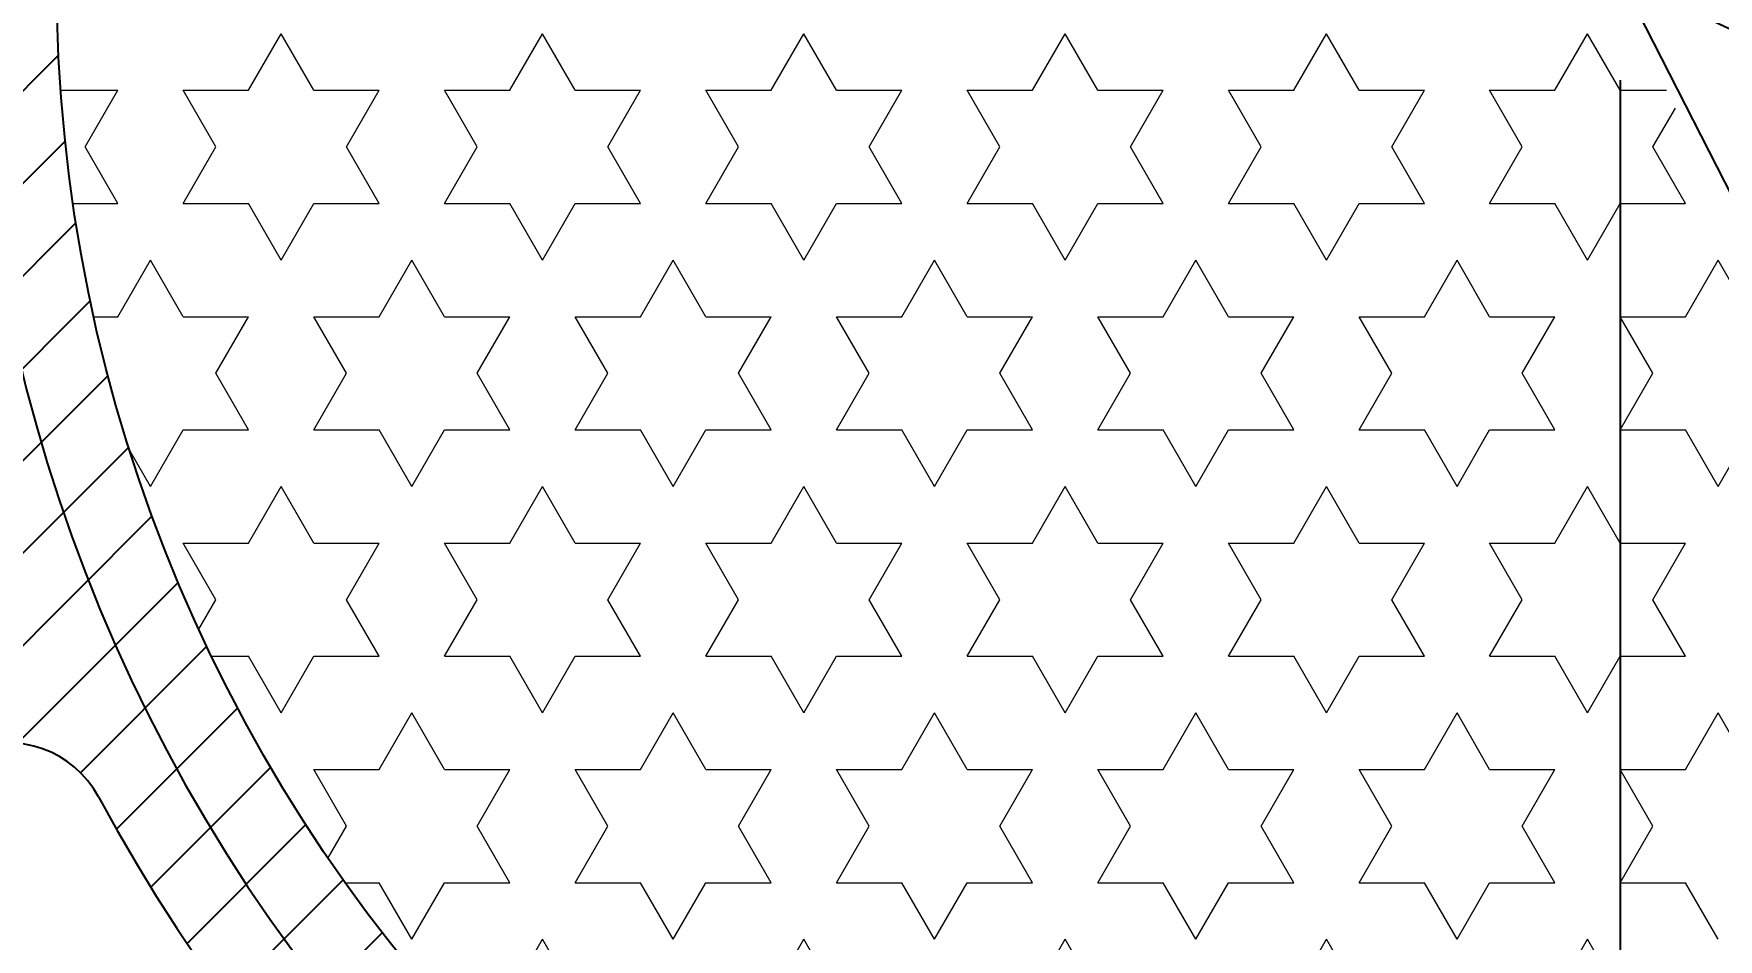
# Model space of a CAD drawing. Header units: millimetres. Extents: x 0 to 841, y 0 to 594.
# Drawn here: x 556.7 to 638.6, y 339.9 to 383.8 of the extents above; entities that cross this region are included whole.
import ezdxf

# ---------------------------------------------------------------- set-up
doc = ezdxf.new("R2010")
doc.units = ezdxf.units.MM
doc.layers.add('10', color=7, linetype='Continuous')
doc.styles.add('SLDTEXTSTYLE0', font='TXT', dxfattribs={"width": 0.7})
doc.dimstyles.new('SLDDIMSTYLE1', dxfattribs={"dimtxt": 3.5, "dimasz": 4.08, "dimexe": 0, "dimexo": 0.0625, "dimgap": 0.875, "dimtad": 2, "dimrnd": 1e-09, "dimzin": 12, "dimdsep": 46, "dimtxsty": 'SLDTEXTSTYLE0', "dimblk1": 'NONE', "dimsah": 1, "dimcen": 0, "dimadec": 0, "dimazin": 3, "dimtfac": 1, "dimtmove": 0, "dimatfit": 3, "dimldrblk": 'NONE', "dimfxl": 1, "dimfrac": 2, "dimtolj": 1, "dimtzin": 12, "dimarcsym": 0})
doc.dimstyles.new('SLDDIMSTYLE7', dxfattribs={"dimtxt": 3.5, "dimasz": 4.08, "dimexe": 0, "dimexo": 0.0625, "dimgap": 0.875, "dimtad": 2, "dimrnd": 1e-09, "dimzin": 12, "dimdsep": 46, "dimtxsty": 'SLDTEXTSTYLE0', "dimsah": 1, "dimcen": 0, "dimadec": 0, "dimazin": 3, "dimtfac": 1, "dimtmove": 0, "dimatfit": 3, "dimfxl": 1, "dimfrac": 2, "dimtolj": 1, "dimtzin": 12, "dimarcsym": 0})

# ---------------------------------------------------------------- blocks, each defined once
blk = doc.blocks.new('SW_HATCH_5')
at = {"color": 0, "linetype": 'Continuous', "lineweight": 18}
for p, q in [((-92.0750000119, -76.9896584074), (-90.48750001190001, -74.2400277504)), ((-88.900000013, -76.9896584084), (-90.48750001299999, -74.2400277514)), ((-79.3750000095, -76.9896584088), (-77.7875000095, -74.2400277517)), ((-76.2000000107, -76.989658407), (-77.7875000107, -74.24002775)), ((-66.6750000071, -76.9896584101), (-65.0875000071, -74.24002775310001)), ((-63.5000000083, -76.98965840560001), (-65.0875000083, -74.2400277486)), ((-53.9750000047, -76.9896584115), (-52.3875000047, -74.2400277545)), ((-50.8000000059, -76.9896584043), (-52.3875000059, -74.24002774729999)), ((-41.2750000024, -76.9896584129), (-39.6875000024, -74.2400277558)), ((-38.1000000036, -76.9896584029), (-39.6875000036, -74.24002774590001)), ((-28.575, -76.9896584142), (-26.9875, -74.2400277572)), ((-25.4000000012, -76.9896584015), (-26.9875000012, -74.2400277445)), ((-101.2007791846, -76.9896584156), (-98.425, -76.9896584156)), ((-100.012500013, -79.7392890637), (-98.42500001299999, -76.9896584067)), ((-95.25, -76.9896584156), (-92.075, -76.9896584156)), ((-93.6625000142, -79.7392890661), (-95.2500000142, -76.9896584091)), ((-88.9, -76.9896584156), (-85.725, -76.9896584156)), ((-87.31250001069999, -79.7392890651), (-85.7250000107, -76.9896584081)), ((-82.55, -76.9896584156), (-79.375, -76.9896584156)), ((-80.96250001189999, -79.7392890647), (-82.5500000119, -76.9896584077)), ((-76.2, -76.9896584156), (-73.025, -76.9896584156)), ((-74.6125000083, -79.73928906649999), (-73.0250000083, -76.9896584094)), ((-69.85, -76.9896584156), (-66.675, -76.9896584156)), ((-68.2625000095, -79.73928906329999), (-69.8500000095, -76.9896584063)), ((-63.5, -76.9896584156), (-60.325, -76.9896584156)), ((-61.9125000059, -79.7392890678), (-60.3250000059, -76.9896584108)), ((-57.15, -76.9896584156), (-53.975, -76.9896584156)), ((-55.5625000071, -79.739289062), (-57.1500000071, -76.989658405)), ((-50.8, -76.9896584156), (-47.625, -76.9896584156)), ((-49.2125000036, -79.7392890692), (-47.62500000359999, -76.9896584122)), ((-44.45, -76.9896584156), (-41.275, -76.9896584156)), ((-42.8625000047, -79.7392890606), (-44.4500000047, -76.9896584036)), ((-38.1, -76.9896584156), (-34.925, -76.9896584156)), ((-36.5125000012, -79.73928907060001), (-34.9250000012, -76.98965841350001)), ((-31.75, -76.9896584156), (-28.575, -76.9896584156)), ((-30.1625000024, -79.7392890592), (-31.7500000024, -76.9896584022)), ((-25.4, -76.9896584156), (-23.1611542702, -76.9896584156)), ((-23.8124999988, -79.73928907189999), (-22.7224608081, -77.8512858114)), ((-98.42500001540002, -82.4889197238), (-100.0125000154, -79.7392890668)), ((-95.2500000119, -82.48891972140001), (-93.66250001190001, -79.7392890644)), ((-85.725000013, -82.4889197224), (-87.31250001299999, -79.7392890654)), ((-82.5500000095, -82.48891972279999), (-80.9625000095, -79.7392890658)), ((-73.0250000107, -82.488919721), (-74.6125000107, -79.73928906399999)), ((-69.85000000710001, -82.4889197242), (-68.2625000071, -79.7392890671)), ((-60.3250000083, -82.48891971970001), (-61.9125000083, -79.73928906270001)), ((-57.1500000047, -82.4889197255), (-55.56250000470001, -79.7392890685)), ((-47.6250000059, -82.4889197183), (-49.2125000059, -79.7392890613)), ((-44.4500000024, -82.4889197269), (-42.8625000024, -79.7392890699)), ((-34.9250000036, -82.4889197169), (-36.5125000036, -79.7392890599)), ((-31.75, -82.4889197283), (-30.1625, -79.7392890712)), ((-22.2250000012, -82.4889197156), (-23.8125000012, -79.7392890585)), ((-100.5999501326, -82.48891973100001), (-98.425, -82.48891973100001)), ((-95.25, -82.48891973100001), (-92.075, -82.48891973100001)), ((-90.4875000142, -85.23855038010001), (-92.0750000142, -82.48891972310001)), ((-90.4875000107, -85.2385503791), (-88.9000000107, -82.48891972210001)), ((-88.9, -82.48891973100001), (-85.725, -82.48891973100001)), ((-82.55, -82.48891973100001), (-79.375, -82.48891973100001)), ((-77.7875000119, -85.2385503787), (-79.3750000119, -82.4889197217)), ((-77.7875000083, -85.2385503805), (-76.2000000083, -82.4889197235)), ((-76.2, -82.48891973100001), (-73.025, -82.48891973100001)), ((-69.85, -82.48891973100001), (-66.675, -82.48891973100001)), ((-65.0875000095, -85.2385503774), (-66.6750000095, -82.4889197204)), ((-65.0875000059, -85.2385503819), (-63.5000000059, -82.4889197248)), ((-63.5, -82.48891973100001), (-60.325, -82.48891973100001)), ((-57.15, -82.48891973100001), (-53.975, -82.48891973100001)), ((-52.3875000071, -85.238550376), (-53.9750000071, -82.488919719)), ((-52.3875000036, -85.23855038319999), (-50.8000000036, -82.4889197262)), ((-50.8, -82.48891973100001), (-47.625, -82.48891973100001)), ((-44.45, -82.48891973100001), (-41.275, -82.48891973100001)), ((-39.6875000047, -85.2385503746), (-41.2750000047, -82.4889197176)), ((-39.6875000012, -85.2385503846), (-38.1000000012, -82.4889197276)), ((-38.1, -82.48891973100001), (-34.925, -82.48891973100001)), ((-31.75, -82.48891973100001), (-28.575, -82.48891973100001)), ((-26.9875000024, -85.2385503733), (-28.5750000024, -82.4889197162)), ((-26.9874999988, -85.238550386), (-25.3999999988, -82.4889197289)), ((-25.4, -82.48891973100001), (-22.225, -82.48891973100001)), ((-98.42500001190001, -87.9881810354), (-96.8375000119, -85.2385503784)), ((-95.2500000154, -87.9881810378), (-96.83750001540001, -85.23855038079999)), ((-85.7250000095, -87.9881810368), (-84.1375000095, -85.23855037979999)), ((-82.550000013, -87.9881810364), (-84.13750001300001, -85.2385503794)), ((-73.0250000071, -87.9881810382), (-71.4375000071, -85.2385503812)), ((-69.8500000107, -87.9881810351), (-71.43750001069999, -85.2385503781)), ((-60.3250000047, -87.9881810396), (-58.7375000047, -85.2385503825)), ((-57.1500000083, -87.9881810337), (-58.7375000083, -85.2385503767)), ((-47.6250000024, -87.9881810409), (-46.03750000239999, -85.2385503839)), ((-44.4500000059, -87.98818103229999), (-46.0375000059, -85.2385503753)), ((-34.925, -87.9881810423), (-33.3375, -85.2385503853)), ((-31.7500000036, -87.98818103100001), (-33.3375000036, -85.2385503739)), ((-22.2249999976, -87.98818104370001), (-20.6374999976, -85.2385503866)), ((-19.0500000012, -87.98818102959999), (-20.6375000012, -85.2385503726)), ((-99.5877558959, -87.98818104639999), (-98.425, -87.98818104639999)), ((-95.25, -87.98818104639999), (-92.075, -87.98818104639999)), ((-93.6625000107, -90.7378116931), (-92.0750000107, -87.9881810361)), ((-88.9, -87.98818104639999), (-85.725, -87.98818104639999)), ((-87.3125000142, -90.7378116941), (-88.9000000142, -87.98818103709999)), ((-82.55, -87.98818104639999), (-79.375, -87.98818104639999)), ((-80.9625000083, -90.73781169450001), (-79.3750000083, -87.9881810375)), ((-76.2, -87.98818104639999), (-73.025, -87.98818104639999)), ((-74.6125000119, -90.73781169280001), (-76.2000000119, -87.9881810358)), ((-69.85, -87.98818104639999), (-66.675, -87.98818104639999)), ((-68.2625000059, -90.7378116959), (-66.6750000059, -87.9881810389)), ((-63.5, -87.98818104639999), (-60.325, -87.98818104639999)), ((-61.9125000095, -90.7378116914), (-63.5000000095, -87.9881810344)), ((-57.15, -87.98818104639999), (-53.975, -87.98818104639999)), ((-55.56250000359999, -90.73781169729999), (-53.97500000359999, -87.9881810402)), ((-50.8, -87.98818104639999), (-47.625, -87.98818104639999)), ((-49.2125000071, -90.73781169), (-50.8000000071, -87.98818103299999)), ((-44.45, -87.98818104639999), (-41.275, -87.98818104639999)), ((-42.8625000012, -90.73781169860001), (-41.2750000012, -87.9881810416)), ((-38.1, -87.98818104639999), (-34.925, -87.98818104639999)), ((-36.51250000469999, -90.7378116887), (-38.1000000047, -87.98818103159999)), ((-31.75, -87.98818104639999), (-28.575, -87.98818104639999)), ((-30.1624999988, -90.73781170000001), (-28.5749999988, -87.988181043)), ((-25.4, -87.98818104639999), (-22.225, -87.98818104639999)), ((-23.8125000024, -90.7378116873), (-25.4000000024, -87.98818103030001)), ((-92.07500001540001, -93.4874423518), (-93.66250001540001, -90.7378116948)), ((-88.9000000095, -93.4874423508), (-87.31250000950001, -90.7378116938)), ((-79.375000013, -93.48744235049999), (-80.962500013, -90.7378116935)), ((-76.2000000071, -93.48744235219999), (-74.6125000071, -90.73781169520001)), ((-66.6750000107, -93.4874423491), (-68.2625000107, -90.7378116921)), ((-63.50000000470001, -93.4874423536), (-61.9125000047, -90.7378116966)), ((-53.9750000083, -93.48744234770001), (-55.5625000083, -90.7378116907)), ((-50.8000000024, -93.487442355), (-49.2125000024, -90.73781169790001)), ((-41.2750000059, -93.48744234639999), (-42.8625000059, -90.7378116893)), ((-38.1, -93.4874423563), (-36.5125, -90.7378116993)), ((-28.5750000036, -93.487442345), (-30.1625000036, -90.737811688)), ((-25.3999999976, -93.4874423577), (-23.8124999976, -90.7378117007)), ((-96.8375000107, -96.2370730072), (-95.25000001069999, -93.4874423502)), ((-95.25, -93.4874423618), (-92.075, -93.4874423618)), ((-88.9, -93.4874423618), (-85.725, -93.4874423618)), ((-84.1375000142, -96.2370730082), (-85.7250000142, -93.4874423512)), ((-84.1375000083, -96.2370730085), (-82.5500000083, -93.4874423515)), ((-82.55, -93.4874423618), (-79.375, -93.4874423618)), ((-76.2, -93.4874423618), (-73.025, -93.4874423618)), ((-71.4375000119, -96.2370730068), (-73.02500001189999, -93.48744234979999)), ((-71.4375000059, -96.2370730099), (-69.8500000059, -93.4874423529)), ((-69.85, -93.4874423618), (-66.675, -93.4874423618)), ((-63.5, -93.4874423618), (-60.325, -93.4874423618)), ((-58.7375000095, -96.2370730054), (-60.32500000949999, -93.4874423484)), ((-58.7375000036, -96.2370730113), (-57.1500000036, -93.4874423543)), ((-57.15, -93.4874423618), (-53.975, -93.4874423618)), ((-50.8, -93.4874423618), (-47.625, -93.4874423618)), ((-46.0375000071, -96.2370730041), (-47.6250000071, -93.48744234700001)), ((-46.0375000012, -96.23707301270001), (-44.4500000012, -93.4874423556)), ((-44.45, -93.4874423618), (-41.275, -93.4874423618)), ((-38.1, -93.4874423618), (-34.925, -93.4874423618)), ((-33.3375000047, -96.2370730027), (-34.9250000047, -93.4874423457)), ((-33.3374999988, -96.23707301399999), (-31.7499999988, -93.487442357)), ((-31.75, -93.4874423618), (-28.575, -93.4874423618)), ((-25.4, -93.4874423618), (-22.225, -93.4874423618)), ((-20.6375000024, -96.23707300129999), (-22.2250000024, -93.4874423443)), ((-20.6374999964, -96.23707301540001), (-19.0499999964, -93.4874423584)), ((-96.8375000166, -96.23707300950001), (-97.8242216976, -94.52802092510001)), ((-92.0750000095, -98.98670366489999), (-90.48750000950001, -96.23707300790001)), ((-88.90000001540001, -98.9867036659), (-90.48750001540002, -96.2370730089)), ((-79.3750000071, -98.98670366620001), (-77.78750000710001, -96.2370730092)), ((-76.20000001300001, -98.98670366450001), (-77.787500013, -96.2370730075)), ((-66.6750000047, -98.9867036676), (-65.0875000047, -96.2370730106)), ((-63.5000000107, -98.98670366309999), (-65.0875000107, -96.2370730061)), ((-53.97500000239999, -98.986703669), (-52.3875000024, -96.23707301200001)), ((-50.8000000083, -98.98670366180001), (-52.3875000083, -96.2370730047)), ((-41.275, -98.9867036704), (-39.6875, -96.2370730133)), ((-38.1000000059, -98.98670366040001), (-39.6875000059, -96.2370730034)), ((-28.5749999976, -98.9867036717), (-26.9874999976, -96.23707301469999)), ((-25.4000000036, -98.986703659), (-26.9875000036, -96.237073002)), ((-95.25, -98.9867036772), (-92.075, -98.9867036772)), ((-93.66250001659999, -101.7363343236), (-95.2500000166, -98.9867036666)), ((-88.9, -98.9867036772), (-85.725, -98.9867036772)), ((-87.3125000083, -101.7363343226), (-85.7250000083, -98.98670366559999)), ((-82.55, -98.9867036772), (-79.375, -98.9867036772)), ((-80.9625000142, -101.7363343222), (-82.5500000142, -98.98670366520001)), ((-76.2, -98.9867036772), (-73.025, -98.9867036772)), ((-74.6125000059, -101.7363343239), (-73.0250000059, -98.9867036669)), ((-69.85, -98.9867036772), (-66.675, -98.9867036772)), ((-68.2625000119, -101.7363343208), (-69.8500000119, -98.98670366379999)), ((-63.5, -98.9867036772), (-60.325, -98.9867036772)), ((-61.91250000359999, -101.7363343253), (-60.3250000036, -98.9867036683)), ((-57.15, -98.9867036772), (-53.975, -98.9867036772)), ((-55.5625000095, -101.7363343195), (-57.1500000095, -98.9867036624)), ((-50.8, -98.9867036772), (-47.625, -98.9867036772)), ((-49.2125000012, -101.7363343267), (-47.6250000012, -98.98670366969999)), ((-44.45, -98.9867036772), (-41.275, -98.9867036772)), ((-42.8625000071, -101.7363343181), (-44.4500000071, -98.98670366110001)), ((-38.1, -98.9867036772), (-34.925, -98.9867036772)), ((-36.5124999988, -101.7363343281), (-34.9249999988, -98.986703671)), ((-31.75, -98.9867036772), (-28.575, -98.9867036772)), ((-30.1625000047, -101.7363343167), (-31.7500000047, -98.9867036597)), ((-25.4, -98.9867036772), (-22.225, -98.9867036772)), ((-23.8124999964, -101.7363343294), (-22.2249999964, -98.9867036724)), ((-94.48596457020001, -103.1626167793), (-93.66250000950001, -101.7363343219)), ((-85.7250000154, -104.4859649799), (-87.3125000154, -101.7363343229)), ((-82.5500000071, -104.4859649803), (-80.9625000071, -101.7363343233)), ((-73.025000013, -104.4859649785), (-74.612500013, -101.7363343215)), ((-69.85000000470001, -104.4859649816), (-68.2625000047, -101.7363343246)), ((-60.32500001069999, -104.4859649772), (-61.91250001069999, -101.7363343201)), ((-57.1500000024, -104.485964983), (-55.5625000024, -101.736334326)), ((-47.6250000083, -104.4859649758), (-49.2125000083, -101.7363343188)), ((-44.45, -104.4859649844), (-42.8625, -101.7363343274)), ((-34.9250000059, -104.4859649744), (-36.5125000059, -101.7363343174)), ((-31.7499999976, -104.4859649858), (-30.1624999976, -101.7363343287)), ((-22.2250000036, -104.4859649731), (-23.8125000036, -101.736334316)), ((-93.8638043017, -104.4859649926), (-92.075, -104.4859649926)), ((-90.4875000166, -107.2355956376), (-92.0750000166, -104.4859649806)), ((-90.4875000083, -107.2355956366), (-88.9000000083, -104.4859649796)), ((-88.9, -104.4859649926), (-85.725, -104.4859649926)), ((-82.55, -104.4859649926), (-79.375, -104.4859649926)), ((-77.7875000142, -107.2355956362), (-79.3750000142, -104.4859649792)), ((-77.7875000059, -107.235595638), (-76.2000000059, -104.485964981)), ((-76.2, -104.4859649926), (-73.025, -104.4859649926)), ((-69.85, -104.4859649926), (-66.675, -104.4859649926)), ((-65.08750001189999, -107.2355956349), (-66.6750000119, -104.4859649778)), ((-65.0875000036, -107.2355956393), (-63.50000000359999, -104.4859649823)), ((-63.5, -104.4859649926), (-60.325, -104.4859649926)), ((-57.15, -104.4859649926), (-53.975, -104.4859649926)), ((-52.38750000949999, -107.2355956335), (-53.9750000095, -104.4859649765)), ((-52.3875000012, -107.2355956407), (-50.8000000012, -104.4859649837)), ((-50.8, -104.4859649926), (-47.625, -104.4859649926)), ((-44.45, -104.4859649926), (-41.275, -104.4859649926)), ((-39.6875000071, -107.2355956321), (-41.2750000071, -104.4859649751)), ((-39.6874999988, -107.2355956421), (-38.0999999988, -104.4859649851)), ((-38.1, -104.4859649926), (-34.925, -104.4859649926)), ((-31.75, -104.4859649926), (-28.575, -104.4859649926)), ((-26.9875000047, -107.2355956308), (-28.5750000047, -104.4859649737)), ((-26.9874999964, -107.2355956435), (-25.3999999964, -104.4859649864)), ((-25.4, -104.4859649926), (-22.225, -104.4859649926)), ((-85.72500000710001, -109.9852262943), (-84.1375000071, -107.2355956373)), ((-82.5500000154, -109.9852262939), (-84.1375000154, -107.2355956369)), ((-73.0250000047, -109.9852262957), (-71.4375000047, -107.2355956387)), ((-69.850000013, -109.9852262926), (-71.437500013, -107.2355956355)), ((-60.3250000024, -109.985226297), (-58.7375000024, -107.23559564)), ((-57.1500000107, -109.9852262912), (-58.7375000107, -107.2355956342)), ((-47.625, -109.9852262984), (-46.0375, -107.2355956414)), ((-44.4500000083, -109.9852262898), (-46.0375000083, -107.2355956328)), ((-34.9249999976, -109.9852262998), (-33.33749999760001, -107.2355956428)), ((-31.7500000059, -109.9852262885), (-33.3375000059, -107.2355956314)), ((-22.2249999953, -109.9852263012), (-20.6374999953, -107.2355956441)), ((-19.0500000036, -109.9852262871), (-20.6375000036, -107.2355956301)), ((-88.9, -109.985226308), (-85.725, -109.985226308)), ((-87.3125000166, -112.7348569516), (-88.9000000166, -109.9852262946)), ((-82.55, -109.985226308), (-79.375, -109.985226308)), ((-80.9625000059, -112.734856952), (-79.3750000059, -109.985226295)), ((-76.2, -109.985226308), (-73.025, -109.985226308)), ((-74.6125000142, -112.7348569503), (-76.2000000142, -109.9852262932)), ((-69.85, -109.985226308), (-66.675, -109.985226308)), ((-68.2625000036, -112.7348569534), (-66.67500000359999, -109.9852262964)), ((-63.5, -109.985226308), (-60.325, -109.985226308)), ((-61.91250001189999, -112.7348569489), (-63.5000000119, -109.9852262919)), ((-57.15, -109.985226308), (-53.975, -109.985226308)), ((-55.5625000012, -112.7348569547), (-53.9750000012, -109.9852262977)), ((-50.8, -109.985226308), (-47.625, -109.985226308)), ((-49.2125000095, -112.7348569475), (-50.8000000095, -109.9852262905)), ((-44.45, -109.985226308), (-41.275, -109.985226308)), ((-42.8624999988, -112.7348569561), (-41.2749999988, -109.9852262991)), ((-38.1, -109.985226308), (-34.925, -109.985226308)), ((-36.5125000071, -112.7348569462), (-38.1000000071, -109.9852262891)), ((-31.75, -109.985226308), (-28.575, -109.985226308)), ((-30.1624999964, -112.7348569575), (-28.5749999964, -109.9852263005)), ((-25.4, -109.985226308), (-22.225, -109.985226308)), ((-23.8125000047, -112.7348569448), (-25.4000000047, -109.9852262878)), ((-88.2069021579, -114.284006919), (-87.31250000709998, -112.7348569513)), ((-79.3750000154, -115.484487608), (-80.9625000154, -112.7348569509)), ((-76.2000000047, -115.4844876097), (-74.6125000047, -112.7348569527)), ((-66.675000013, -115.4844876066), (-68.26250001300001, -112.7348569496)), ((-63.5000000024, -115.4844876111), (-61.91250000239999, -112.7348569541)), ((-53.97500001069999, -115.4844876052), (-55.5625000107, -112.7348569482)), ((-50.8, -115.4844876124), (-49.2125, -112.7348569554)), ((-41.2750000083, -115.4844876039), (-42.8625000083, -112.7348569468)), ((-38.0999999976, -115.4844876138), (-36.5124999976, -112.7348569568)), ((-28.5750000059, -115.4844876025), (-30.1625000059, -112.7348569455)), ((-25.3999999953, -115.4844876152), (-23.8124999953, -112.7348569582)), ((-87.3719291215, -115.4844876234), (-85.725, -115.4844876234)), ((-84.1375000166, -118.2341182657), (-85.72500001659999, -115.4844876086)), ((-84.1375000059, -118.234118266), (-82.5500000059, -115.484487609)), ((-82.55, -115.4844876234), (-79.375, -115.4844876234)), ((-76.2, -115.4844876234), (-73.025, -115.4844876234)), ((-71.4375000142, -118.2341182643), (-73.0250000142, -115.4844876073)), ((-71.4375000036, -118.2341182674), (-69.8500000036, -115.4844876104)), ((-69.85, -115.4844876234), (-66.675, -115.4844876234)), ((-63.5, -115.4844876234), (-60.325, -115.4844876234)), ((-58.7375000119, -118.2341182629), (-60.32500001189999, -115.4844876059)), ((-58.7375000012, -118.2341182688), (-57.1500000012, -115.4844876118)), ((-57.15, -115.4844876234), (-53.975, -115.4844876234)), ((-50.8, -115.4844876234), (-47.625, -115.4844876234)), ((-46.0375000095, -118.2341182616), (-47.6250000095, -115.4844876045)), ((-46.0374999988, -118.2341182701), (-44.4499999988, -115.4844876131)), ((-44.45, -115.4844876234), (-41.275, -115.4844876234)), ((-38.1, -115.4844876234), (-34.925, -115.4844876234)), ((-33.3375000071, -118.2341182602), (-34.9250000071, -115.4844876032)), ((-33.3374999964, -118.2341182715), (-31.7499999964, -115.4844876145)), ((-31.75, -115.4844876234), (-28.575, -115.4844876234)), ((-25.4, -115.4844876234), (-22.225, -115.4844876234)), ((-20.6375000047, -118.2341182588), (-22.2250000047, -115.4844876018)), ((-79.3750000047, -120.9837489237), (-77.78750000470001, -118.2341182667)), ((-76.2000000154, -120.983748922), (-77.7875000154, -118.234118265)), ((-66.6750000024, -120.9837489251), (-65.08750000239999, -118.2341182681)), ((-63.500000013, -120.9837489206), (-65.087500013, -118.2341182636)), ((-53.975, -120.9837489265), (-52.3875, -118.2341182695)), ((-50.8000000107, -120.9837489193), (-52.38750001069999, -118.2341182622)), ((-41.27499999760001, -120.9837489278), (-39.6874999976, -118.2341182708)), ((-38.1000000083, -120.9837489179), (-39.6875000083, -118.2341182609)), ((-28.5749999953, -120.9837489292), (-26.9874999953, -118.2341182722)), ((-25.4000000059, -120.9837489165), (-26.9875000059, -118.2341182595))]:
    blk.add_line(p, q, dxfattribs=at)
blk = doc.blocks.new('_D_13')
at = {"layer": '10', "color": 7, "transparency": 16777216}
for q in [(559.2917475371, 532.9825956485), (688.2693057388001, 279.6608409562)]:
    blk.add_line((579.3761527633001, 493.5352929954), q, dxfattribs=at)
blk.add_solid([(579.3761527633001, 493.5352929954), (577.9776700862001, 497.4016491872), (577.0722682392, 496.9406681729)], dxfattribs=at)
at = {"layer": '10', "color": 7, "transparency": 16777216, "char_height": 3.5, "attachment_point": 1, "rotation": 296.98270153916815, "style": 'SLDTEXTSTYLE0'}
for s, insert in [('%%c', (563.3249088153, 535.0360603978)), ('240', (565.1788350493, 531.3626664708))]:
    blk.add_mtext(s, dxfattribs=dict(at, insert=insert))
blk = doc.blocks.new('_None')
blk = doc.blocks.new('_D_16')
at = {"layer": '10', "color": 7, "transparency": 16777216}
blk.add_line((565.1197528412, 419.0926978004), (702.5257056608999, 354.1034361512), dxfattribs=at)
for points in [[(565.1197528412, 419.0926978004), (568.5908169371, 416.8890240402), (569.025218844, 417.8074743564)], [(702.5257056608999, 354.1034361512), (699.0546415649001, 356.3071099115), (698.6202396581, 355.3886595952)]]:
    blk.add_solid(points, dxfattribs=at)
at = {"layer": '10', "color": 7, "transparency": 16777216, "char_height": 3.5, "attachment_point": 1, "rotation": 334.6871299509808, "style": 'SLDTEXTSTYLE0'}
for s, insert in [('%%c', (578.7113708783, 417.6672652419)), ('152', (582.4247576641001, 415.8948025474))]:
    blk.add_mtext(s, dxfattribs=dict(at, insert=insert))
blk = doc.blocks.new('SW_CENTERMARKSYMBOL_5')
at = {"layer": '10', "color": 0}
blk.add_line((0, -5), (0, -122.5), dxfattribs=at)
blk = doc.blocks.new('SW_CENTERMARKSYMBOL_6')
at = {"layer": '10', "color": 0}
blk.add_line((82.0243866176, -87.0243866176), (82.0243866176, -195.1555529044), dxfattribs=at)
blk.add_arc((82.0243866176, -82.0243866176), 116, 137.4696456687, 7.530354331300001, dxfattribs=at)
blk = doc.blocks.new('SW_CENTERMARKSYMBOL_7')
at = {"layer": '10', "color": 0}
blk.add_line((56.5685424949, -61.5685424949), (56.5685424949, -132.9789050958), dxfattribs=at)
blk.add_arc((56.5685424949, -56.5685424949), 80.00000000000003, 138.5809862196, 41.41901378040001, dxfattribs=at)

msp = doc.modelspace()

# ---------------------------------------------------------------- hatches: boundary and pattern name
at = {"layer": '10'}
h = msp.add_hatch(dxfattribs=at)
h.set_pattern_fill('ANSI31', style=0)
h.set_pattern_definition([(45, (0, 0), (-2.245064030267288, 2.245064030267288), [])])
edge = h.paths.add_edge_path(flags=0)
edge.add_arc((633.8227292510178, 386.5980669758034), 120, 0, 360)
edge = h.paths.add_edge_path(flags=0)
edge.add_arc((728.8833749143378, 435.7150054601261), 5.000000000000004, -67.50000000000068, 27.324971948592918, ccw=False)
edge.add_line((730.7967920761632, 431.0956077975696), (714.0957764992801, 424.1778206402201))
edge.add_arc((712.1823593374547, 428.7972183027766), 5.000000000000012, 208.3038757642752, 292.49999999999994, ccw=False)
edge.add_arc((633.8227292510178, 386.5980669758034), 83.99999999999999, 28.30387576427375, 106.6961242357264)
edge.add_arc((608.2534095092486, 471.8459988448122), 5.000000000000012, 202.4999999999993, 286.6961242357269, ccw=False)
edge.add_line((603.6340118466921, 469.9325816829868), (596.7162246893429, 486.63359725987))
edge.add_arc((601.3356223518994, 488.5470144216954), 4.999999999999992, 107.67502805140421, 202.4999999999993, ccw=False)
edge.add_arc((633.8227292510178, 386.5980669758034), 112, 27.324971948593088, 107.6750280514054, ccw=False)
edge = h.paths.add_edge_path(flags=0)
edge.add_arc((633.8227292510178, 386.5980669758034), 112, 117.32497194859329, 197.6750280514064, ccw=False)
edge.add_arc((584.7057907666947, 481.6587126391232), 5.00000000000001, 22.500000000000227, 117.32497194859221, ccw=False)
edge.add_line((589.3251884292513, 483.5721298009486), (596.2429755866008, 466.8711142240656))
edge.add_arc((591.6235779240443, 464.9576970622401), 5.000000000000012, -61.69612423572619, 22.49999999999909, ccw=False)
edge.add_arc((633.8227292510178, 386.5980669758034), 83.99999999999999, 118.303875764274, 196.6961242357274)
edge.add_arc((548.574797382009, 361.0287472340339), 5.000000000000012, -67.50000000000068, 16.696124235726302, ccw=False)
edge.add_line((550.4882145438345, 356.4093495714775), (533.7871989669513, 349.4915624141282))
edge.add_arc((531.8737818051259, 354.1109600766846), 5.000000000000001, 197.6750280514065, 292.5000000000002, ccw=False)
edge = h.paths.add_edge_path(flags=0)
edge.add_arc((690.3912717459416, 330.0295244808796), 1.7, 0, 360)
edge = h.paths.add_edge_path(flags=0)
edge.add_arc((713.8227292510178, 386.5980669758034), 1.699999999999993, 0, 360)
edge = h.paths.add_edge_path(flags=0)
edge.add_arc((690.3912717459416, 443.1666094707272), 1.7, 0, 360)
edge = h.paths.add_edge_path(flags=0)
edge.add_arc((633.8227292510178, 466.5980669758034), 1.699999999999999, 0, 360)
edge = h.paths.add_edge_path(flags=0)
edge.add_arc((577.254186756094, 443.1666094707272), 1.7, 0, 360)
edge = h.paths.add_edge_path(flags=0)
edge.add_arc((553.8227292510178, 386.5980669758034), 1.699999999999993, 0, 360)
edge = h.paths.add_edge_path(flags=0)
edge.add_arc((577.254186756094, 330.0295244808796), 1.7, 0, 360)
edge = h.paths.add_edge_path(flags=0)
edge.add_arc((633.8227292510178, 306.5980669758034), 1.699999999999999, 0, 360)
edge = h.paths.add_edge_path(flags=0)
edge.add_arc((541.4347759998889, 348.329723739295), 1.524999999999995, 0, 360)
edge = h.paths.add_edge_path(flags=0)
edge.add_arc((748.0604286004341, 406.7412555851665), 1.524999999999984, 0, 360)
edge = h.paths.add_edge_path(flags=0)
edge.add_arc((653.9659178603811, 272.3603676263871), 1.524999999999995, 0, 360)
edge = h.paths.add_edge_path(flags=0)
edge.add_arc((633.8227292510178, 386.5980669758034), 76, 0, 360)
h.paths.add_polyline_path([(631.2868308661556, 499.0980669758034), (624.35862763588, 499.0980669758034), (627.8227292510178, 505.0980669758034)], flags=0)
edge = h.paths.add_edge_path(flags=0)
edge.add_arc((682.9396677353408, 291.5374213124837), 5.00000000000001, 202.5000000000011, 297.32497194859303, ccw=False)
edge.add_line((678.3202700727843, 289.6240041506582), (671.4024829154347, 306.3250197275412))
edge.add_arc((676.0218805779913, 308.2384368893667), 5.000000000000008, 118.3038757642741, 202.4999999999999, ccw=False)
edge.add_arc((633.8227292510178, 386.5980669758034), 83.99999999999999, 298.3038757642748, 376.6961242357273)
edge.add_arc((719.0706611200266, 412.1673867175729), 5.000000000000012, 112.4999999999994, 196.6961242357277, ccw=False)
edge.add_line((717.1572439582011, 416.7867843801293), (733.8582595350842, 423.7045715374786))
edge.add_arc((735.7716766969098, 419.0851738749222), 5.000000000000001, 17.67502805140498, 112.4999999999994, ccw=False)
edge.add_arc((633.8227292510178, 386.5980669758034), 112, -62.675028051406684, 17.675028051405604, ccw=False)
edge = h.paths.add_edge_path(flags=0)
edge.add_arc((659.3920489927864, 301.3501351067944), 5.000000000000017, 22.499999999998693, 106.6961242357261, ccw=False)
edge.add_line((664.0114466553429, 303.2635522686198), (670.9292338126919, 286.5625366917366))
edge.add_arc((666.3098361501355, 284.6491195299112), 4.999999999999997, -72.32497194859559, 22.499999999998977, ccw=False)
edge.add_arc((633.8227292510178, 386.5980669758034), 112, 207.3249719485935, 287.67502805140583, ccw=False)
edge.add_arc((538.7620835876975, 337.4811284914815), 5.00000000000001, 112.4999999999994, 207.3249719485936, ccw=False)
edge.add_line((536.848666425872, 342.1005261540379), (553.5496820027553, 349.0183133113872))
edge.add_arc((555.4630991645806, 344.3989156488307), 5.000000000000017, 28.303875764273187, 112.4999999999979, ccw=False)
edge.add_arc((633.8227292510178, 386.5980669758034), 83.99999999999999, 208.3038757642742, 286.6961242357268)
edge = h.paths.add_edge_path(flags=0)
edge.add_arc((613.6795406416546, 500.8357663252197), 1.524999999999995, 0, 360)
edge = h.paths.add_edge_path(flags=0)
edge.add_arc((519.5850299016015, 366.4548783664403), 1.524999999999995, 0, 360)
edge = h.paths.add_edge_path(flags=0)
edge.add_arc((726.2106825021467, 424.8664102123118), 2.024999999999995, 0, 360)
edge = h.paths.add_edge_path(flags=0)
edge.add_arc((633.8227292510178, 270.5980669758034), 1.699999999999999, 0, 360)
edge = h.paths.add_edge_path(flags=0)
edge.add_arc((551.7983426333783, 304.5736803581639), 1.699999999999993, 0, 360)
edge = h.paths.add_edge_path(flags=0)
edge.add_arc((517.8227292510178, 386.5980669758034), 1.699999999999993, 0, 360)
edge = h.paths.add_edge_path(flags=0)
edge.add_arc((551.7983426333782, 468.6224535934429), 1.699999999999993, 0, 360)
edge = h.paths.add_edge_path(flags=0)
edge.add_arc((633.8227292510178, 502.5980669758035), 1.699999999999999, 0, 360)
edge = h.paths.add_edge_path(flags=0)
edge.add_arc((715.8471158686574, 468.622453593443), 1.699999999999993, 0, 360)
edge = h.paths.add_edge_path(flags=0)
edge.add_arc((749.8227292510178, 386.5980669758035), 1.699999999999993, 0, 360)
edge = h.paths.add_edge_path(flags=0)
edge.add_arc((715.8471158686574, 304.5736803581639), 1.699999999999993, 0, 360)

# ---------------------------------------------------------------- linework, layer by layer
at = {"color": 7, "linetype": 'Continuous', "lineweight": 25}
for radius in [120.0000000000001, 76.00000000000007]:
    msp.add_circle((633.8227292509999, 386.5980669758), radius, dxfattribs=at)
for centre, radius, start, end in [((633.8227292509999, 386.5980669758), 111.9999999999999, 117.3249719486, 197.6750280514), ((633.8227292509999, 386.5980669758), 83.99999999999997, 118.3038757643, 196.6961242357), ((555.4630991646, 344.3989156488), 5.000000000000048, 28.3038757643, 112.5), ((633.8227292509999, 386.5980669758), 84, 208.3038757643, 286.6961242357)]:
    msp.add_arc(centre, radius, start, end, dxfattribs=at)

# ---------------------------------------------------------------- block references
at = {"color": 7, "linetype": 'Continuous', "lineweight": 18}
msp.add_blockref('SW_HATCH_5', (659.222729251, 458.088464076), dxfattribs=at)
at = {"layer": '10', "color": 7}
for name, p in [('SW_CENTERMARKSYMBOL_5', (633.8227292509999, 386.5980669758)), ('SW_CENTERMARKSYMBOL_6', (551.7983426334, 468.6224535933999)), ('SW_CENTERMARKSYMBOL_7', (577.2541867561, 443.1666094707))]:
    msp.add_blockref(name, p, dxfattribs=at)

# ---------------------------------------------------------------- dimensions: what is measured, and where the dimension line sits
for p1, p2, dimstyle, picture, middle in [((688.2693057388001, 279.6608409562), (579.3761527633001, 493.5352929954), 'SLDDIMSTYLE1', '_D_13', (561.2584519353, 529.1198679533001)), ((565.1197528412, 419.0926978004), (702.5257056608999, 354.1034361512), 'SLDDIMSTYLE7', '_D_16', (580.6543300326999, 411.7452819349))]:
    dim = msp.add_diameter_dim_2p(p1=p1, p2=p2, dimstyle=dimstyle, dxfattribs=at)
    dim.commit()
    dim.dimension.update_dxf_attribs({"geometry": picture, "text_midpoint": middle, "dimtype": 163})

doc.saveas('drawing.dxf')
